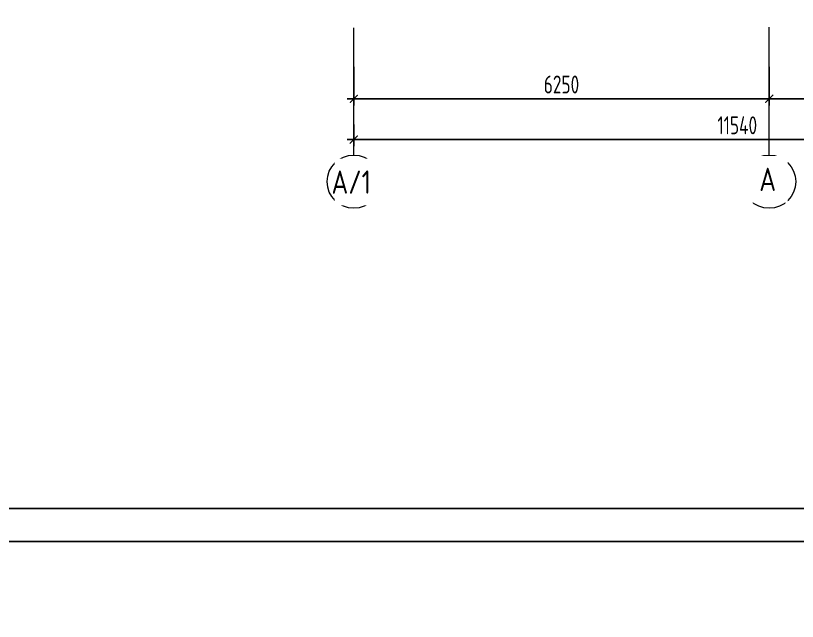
# Model space of a CAD drawing. Header units: millimetres. Extents: x -136099598 to 9192475, y 0 to 347021.
# Drawn here: x -296822 to -285059, y 241330 to 250441 of the extents above; entities that cross this region are included whole.
import ezdxf

# ---------------------------------------------------------------- set-up
doc = ezdxf.new("R2010")
doc.units = ezdxf.units.MM
doc.header["$MEASUREMENT"] = 0
doc.layers.get('0').update_dxf_attribs({"color": 250, "lineweight": 9})
doc.layers.get('Defpoints').update_dxf_attribs({"color": 8})
doc.layers.add('_0', color=250, linetype='Continuous', lineweight=9)
doc.layers.add('АР_Оси', color=193, linetype='Continuous', lineweight=9)
doc.layers.add('_RAMKA', color=7, linetype='Continuous')
doc.styles.add('ISOCPEUR', font='isocpeur.ttf', dxfattribs={"width": 0.7})
doc.styles.add('Архитектурный', font='isocpeur.ttf', dxfattribs={"width": 0.7})
doc.styles.add('ГОСТ 2.304', font='isocpeur.ttf', dxfattribs={"width": 0.7})
doc.dimstyles.new('R_100', dxfattribs={"dimtxt": 270, "dimasz": 120, "dimexe": 100, "dimexo": 100, "dimgap": 80, "dimtad": 1, "dimdec": 0, "dimrnd": 5, "dimzin": 0, "dimdsep": 46, "dimtxsty": 'ISOCPEUR', "dimblk": 'ARCHTICK', "dimcen": 100, "dimdle": 100, "dimclrd": 256, "dimclre": 256, "dimclrt": 256, "dimadec": 0, "dimazin": 0, "dimtfac": 2, "dimtdec": 0, "dimtofl": 0, "dimtmove": 1, "dimatfit": 3, "dimfxl": 1, "dimtvp": 3, "dimtfill": 1, "dimtolj": 1, "dimtzin": 0, "dimarcsym": 0})

# ---------------------------------------------------------------- blocks, each defined once
blk = doc.blocks.new('_ArchTick')
at = {"color": 0, "linetype": 'ByBlock', "const_width": 0.15}
blk.add_lwpolyline([(-0.5, -0.5), (0.5, 0.5)], dxfattribs=at)
blk = doc.blocks.new('*D336')
at = {"lineweight": -2, "ltscale": 150, "transparency": 16777216}
for p, q in [((-291733.4920206429, 249669.4999746816), (-291733.4920206429, 249090.0328646922)), ((-285483.4920206427, 249672.9887097317), (-285483.4920206427, 249090.0328646922)), ((-285383.4920206427, 249190.0328646922), (-291833.4920206429, 249190.0328646922))]:
    blk.add_line(p, q, dxfattribs=at)
at = {"layer": 'Defpoints', "color": 0, "ltscale": 150, "transparency": 16777216}
for p in [(-291733.4920206429, 249769.4999746816), (-285483.4920206427, 249772.9887097317), (-291733.4920206429, 249190.0328646922)]:
    blk.add_point(p, dxfattribs=at)
at = {"lineweight": -2, "ltscale": 150, "transparency": 16777216, "xscale": 120, "yscale": 120, "zscale": 120, "rotation": 180}
blk.add_blockref('_ArchTick', (-291733.4920206429, 249190.0328646922), dxfattribs=at)
at = {"lineweight": -2, "ltscale": 150, "transparency": 16777216, "xscale": 120, "yscale": 120, "zscale": 120}
blk.add_blockref('_ArchTick', (-285483.4920206427, 249190.0328646922), dxfattribs=at)
at = {"ltscale": 150, "transparency": 16777216, "insert": (-288608.4920206428, 249405.0328646922), "char_height": 270, "attachment_point": 5, "style": 'ISOCPEUR', "bg_fill": 3, "box_fill_scale": 1.25, "bg_fill_color": 256, "bg_fill_true_color": 13158600, "bg_fill_transparency": 0}
blk.add_mtext('\\A1;6250', dxfattribs=at)
blk = doc.blocks.new('*D403')
at = {"lineweight": -2, "ltscale": 150, "transparency": 16777216}
for p, q in [((-285483.4920206427, 249145.9526779643), (-285483.4920206427, 249290.0328646922)), ((-282223.4920206427, 249145.9526779643), (-282223.4920206427, 249290.0328646922)), ((-285583.4920206427, 249190.0328646922), (-282123.4920206427, 249190.0328646922))]:
    blk.add_line(p, q, dxfattribs=at)
at = {"layer": 'Defpoints', "color": 0, "ltscale": 150, "transparency": 16777216}
for p in [(-282223.4920206427, 249190.0328646922), (-285483.4920206427, 249045.9526779643), (-282223.4920206427, 249045.9526779643)]:
    blk.add_point(p, dxfattribs=at)
at = {"lineweight": -2, "ltscale": 150, "transparency": 16777216, "xscale": 120, "yscale": 120, "zscale": 120, "rotation": 180}
blk.add_blockref('_ArchTick', (-285483.4920206427, 249190.0328646922), dxfattribs=at)
at = {"lineweight": -2, "ltscale": 150, "transparency": 16777216, "xscale": 120, "yscale": 120, "zscale": 120}
blk.add_blockref('_ArchTick', (-282223.4920206427, 249190.0328646922), dxfattribs=at)
at = {"ltscale": 150, "transparency": 16777216, "insert": (-283853.4920206427, 249405.0328646922), "char_height": 270, "attachment_point": 5, "style": 'ISOCPEUR', "bg_fill": 3, "box_fill_scale": 1.25, "bg_fill_color": 256, "bg_fill_true_color": 13158600, "bg_fill_transparency": 0}
blk.add_mtext('\\A1;3260', dxfattribs=at)
blk = doc.blocks.new('*D405')
at = {"lineweight": -2, "ltscale": 150, "transparency": 16777216}
for p, q in [((-291733.4920206427, 248802.7816876191), (-291733.4920206427, 248476.436932269)), ((-280093.4920206427, 248576.436932269), (-291833.4920206427, 248576.436932269)), ((-280193.4920206427, 248670.274400081), (-280193.4920206427, 248476.436932269))]:
    blk.add_line(p, q, dxfattribs=at)
at = {"layer": 'Defpoints', "color": 0, "ltscale": 150, "transparency": 16777216}
for p in [(-291733.4920206427, 248902.7816876191), (-280193.4920206427, 248770.274400081), (-291733.4920206427, 248576.436932269)]:
    blk.add_point(p, dxfattribs=at)
at = {"lineweight": -2, "ltscale": 150, "transparency": 16777216, "xscale": 120, "yscale": 120, "zscale": 120, "rotation": 180}
blk.add_blockref('_ArchTick', (-291733.4920206427, 248576.436932269), dxfattribs=at)
at = {"lineweight": -2, "ltscale": 150, "transparency": 16777216, "xscale": 120, "yscale": 120, "zscale": 120}
blk.add_blockref('_ArchTick', (-280193.4920206427, 248576.436932269), dxfattribs=at)
at = {"ltscale": 150, "transparency": 16777216, "insert": (-285963.4920206427, 248791.436932269), "char_height": 270, "attachment_point": 5, "style": 'ISOCPEUR', "bg_fill": 3, "box_fill_scale": 1.25, "bg_fill_color": 256, "bg_fill_true_color": 13158600, "bg_fill_transparency": 0}
blk.add_mtext('\\A1;11540', dxfattribs=at)
blk = doc.blocks.new('*D543')
at = {"lineweight": -2, "ltscale": 100, "transparency": 16777216}
for p, q in [((-323919.7537746767, 321791.8480520577), (-323919.7537746767, 318191.9133436784)), ((-322915.9611550377, 321716.8480520577), (-323994.7537746767, 321716.8480520577)), ((-322915.9611550377, 318266.9133436784), (-323994.7537746767, 318266.9133436784))]:
    blk.add_line(p, q, dxfattribs=at)
at = {"layer": '_0', "lineweight": -2, "ltscale": 150, "transparency": 16777216}
for p, q in [((-73299.4064356127, 163309.0478617445), (-73299.4064356127, 161910.8352908959)), ((-73984.0235998849, 163209.0478617445), (-73199.4064356127, 163209.0478617445)), ((-74201.64648472087, 162010.8352908959), (-73199.4064356127, 162010.8352908959))]:
    blk.add_line(p, q, dxfattribs=at)
at = {"layer": 'Defpoints', "color": 0, "ltscale": 100, "transparency": 16777216}
for p in [(-322915.9611550377, 321716.8480520577), (-323919.7537746767, 318266.9133436784), (-322915.9611550377, 318266.9133436784)]:
    blk.add_point(p, dxfattribs=at)
at = {"layer": 'Defpoints', "color": 0, "ltscale": 150, "transparency": 16777216}
for p in [(-74084.0235998849, 163209.0478617445), (-74301.64648472087, 162010.8352908959), (-73299.4064356127, 162010.8352908959)]:
    blk.add_point(p, dxfattribs=at)
at = {"lineweight": -2, "ltscale": 100, "transparency": 16777216, "xscale": 75, "yscale": 75, "zscale": 75}
for p, rotation in [((-323919.7537746767, 321716.8480520577), 90), ((-323919.7537746767, 318266.9133436784), 270)]:
    blk.add_blockref('_ArchTick', p, dxfattribs=dict(at, rotation=rotation))
at = {"layer": '_0', "lineweight": -2, "ltscale": 150, "transparency": 16777216, "xscale": 120, "yscale": 120, "zscale": 120}
for p, rotation in [((-73299.4064356127, 163209.0478617445), 90), ((-73299.4064356127, 162010.8352908959), 270)]:
    blk.add_blockref('_ArchTick', p, dxfattribs=dict(at, rotation=rotation))
at = {"ltscale": 100, "transparency": 16777216, "insert": (-324034.7537746947, 320066.8806978679), "char_height": 150, "attachment_point": 5, "rotation": 90, "style": 'Архитектурный', "bg_fill": 3, "box_fill_scale": 1.25, "bg_fill_color": 256, "bg_fill_true_color": 13158600, "bg_fill_transparency": 0}
blk.add_mtext('\\A1;3450', dxfattribs=at)
at = {"layer": '_0', "ltscale": 150, "transparency": 16777216, "insert": (-73514.40643561265, 162609.9415763202), "char_height": 270, "attachment_point": 5, "rotation": 90, "style": 'ISOCPEUR', "bg_fill": 3, "box_fill_scale": 1.25, "bg_fill_color": 256, "bg_fill_true_color": 13158600, "bg_fill_transparency": 0}
blk.add_mtext('\\A1;1200', dxfattribs=at)
blk = doc.blocks.new('*D544')
at = {"lineweight": -2, "ltscale": 100, "transparency": 16777216}
for p, q in [((-311801.2693874075, 318267.0037864238), (-311801.2693874075, 317656.18313153)), ((-312701.6101674569, 317954.8275467103), (-312701.6101674569, 317656.18313153)), ((-312776.6101674569, 317731.18313153), (-311726.2693874075, 317731.18313153))]:
    blk.add_line(p, q, dxfattribs=at)
at = {"layer": '_0', "lineweight": -2, "ltscale": 150, "transparency": 16777216}
for p, q in [((-76419.6081123042, 160810.8303668521), (-76585.36841312525, 160810.8303668521)), ((-76485.36841312525, 160910.8303668521), (-76485.36841312525, 159812.7396127203)), ((-76419.74874380998, 159912.7396127203), (-76585.36841312525, 159912.7396127203))]:
    blk.add_line(p, q, dxfattribs=at)
at = {"layer": 'Defpoints', "color": 0, "ltscale": 100, "transparency": 16777216}
for p in [(-311801.2693874075, 318267.0037864238), (-312701.6101674569, 317954.8275467103), (-311801.2693874075, 317731.18313153)]:
    blk.add_point(p, dxfattribs=at)
at = {"layer": 'Defpoints', "color": 0, "ltscale": 150, "transparency": 16777216}
for p in [(-76319.6081123042, 160810.8303668521, -1.383747991065071), (-76485.36841312525, 159912.7396127203), (-76319.74874380998, 159912.7396127203, -0.3259029451725155)]:
    blk.add_point(p, dxfattribs=at)
at = {"lineweight": -2, "ltscale": 100, "transparency": 16777216, "xscale": 75, "yscale": 75, "zscale": 75, "rotation": 180}
blk.add_blockref('_ArchTick', (-312701.6101674569, 317731.18313153), dxfattribs=at)
at = {"lineweight": -2, "ltscale": 100, "transparency": 16777216, "xscale": 75, "yscale": 75, "zscale": 75}
blk.add_blockref('_ArchTick', (-311801.2693874075, 317731.18313153), dxfattribs=at)
at = {"layer": '_0', "lineweight": -2, "ltscale": 150, "transparency": 16777216, "xscale": 120, "yscale": 120, "zscale": 120}
for p, rotation in [((-76485.36841312525, 160810.8303668521), 90), ((-76485.36841312525, 159912.7396127203), 270)]:
    blk.add_blockref('_ArchTick', p, dxfattribs=dict(at, rotation=rotation))
at = {"ltscale": 100, "transparency": 16777216, "insert": (-312251.4397774322, 317846.18313153), "char_height": 150, "attachment_point": 5, "style": 'Архитектурный', "bg_fill": 3, "box_fill_scale": 1.25, "bg_fill_color": 256, "bg_fill_true_color": 13158600, "bg_fill_transparency": 0}
blk.add_mtext('\\A1;900', dxfattribs=at)
at = {"layer": '_0', "ltscale": 150, "transparency": 16777216, "insert": (-76700.3684131252, 160361.7849897862), "char_height": 270, "attachment_point": 5, "rotation": 90, "style": 'ISOCPEUR', "bg_fill": 3, "box_fill_scale": 1.25, "bg_fill_color": 256, "bg_fill_true_color": 13158600, "bg_fill_transparency": 0}
blk.add_mtext('\\A1;900', dxfattribs=at)

msp = doc.modelspace()

# ---------------------------------------------------------------- linework, layer by layer
at = {"layer": '_RAMKA', "ltscale": 100}
msp.add_lwpolyline([(-245672.6229484454, 242529.0014999993), (-245672.6229484454, 326529.0014999993), (-366572.0648372048, 326529.0014999993), (-366572.0648372048, 242529.0014999993)], close=True, dxfattribs=at)
at = {"layer": 'АР_Оси', "color": 6}
for p, q in [((-291733.4920206427, 248343.7560416733), (-291733.4920206427, 250258.1145299569)), ((-285483.4920206427, 248343.7560416734), (-285483.4920206427, 250265.0920000568))]:
    msp.add_line(p, q, dxfattribs=at)
for centre in [(-291733.4920206427, 247943.7560416733), (-285483.4920206427, 247943.7560416734)]:
    msp.add_circle(centre, 400.0000000000001, dxfattribs=at)

# ---------------------------------------------------------------- next in the draw order: texts
at = {"layer": 'АР_Оси', "color": 6, "char_height": 350, "width": 370.7624158672988, "attachment_point": 3, "line_spacing_factor": 1.149209049011902, "style": 'ГОСТ 2.304', "bg_fill": 2}
for s, insert in [('{\\W0.8;А}', (-285379.5528602026, 248153.3135003828)), ('{\\W0.8;А/1}', (-291475.5044734388, 248112.1196239524))]:
    msp.add_mtext(s, dxfattribs=dict(at, insert=insert))

# ---------------------------------------------------------------- next in the draw order: dimensions: what is measured, and where the dimension line sits
at = {"color": 240, "ltscale": 150, "true_color": 0xed1f24}
dim = msp.add_linear_dim(base=(-291733.4920206429, 249190.0328646922), p1=(-285483.4920206427, 249772.9887097317), p2=(-291733.4920206429, 249769.4999746816), dimstyle='R_100', override={"dimpost": '\\X', "dimfxl": 5, "dimarcsym": 1}, dxfattribs=at)
dim.commit()
dim.dimension.update_dxf_attribs({"geometry": '*D336', "text_midpoint": (-288608.4920206428, 249405.0328646922)})

# ---------------------------------------------------------------- next in the draw order: dimensions: what is measured, and where the dimension line sits
at = {"ltscale": 150}
dim = msp.add_linear_dim(base=(-282223.4920206427, 249190.0328646922), p1=(-285483.4920206427, 249045.9526779643), p2=(-282223.4920206427, 249045.9526779643), dimstyle='R_100', override={"dimpost": '\\X'}, dxfattribs=at)
dim.commit()
dim.dimension.update_dxf_attribs({"geometry": '*D403', "text_midpoint": (-283853.4920206427, 249405.0328646922)})

# ---------------------------------------------------------------- next in the draw order: dimensions: what is measured, and where the dimension line sits
dim = msp.add_linear_dim(base=(-291733.4920206427, 248576.436932269), p1=(-280193.4920206427, 248770.274400081), p2=(-291733.4920206427, 248902.7816876191), angle=180, dimstyle='R_100', override={"dimpost": '\\X'}, dxfattribs=at)
dim.commit()
dim.dimension.update_dxf_attribs({"geometry": '*D405', "text_midpoint": (-285963.4920206427, 248791.436932269)})

# ---------------------------------------------------------------- next in the draw order: linework, layer by layer
at = {"layer": '_RAMKA', "ltscale": 100}
msp.add_lwpolyline([(-246172.6229484454, 243029.0014999993), (-246172.6229484454, 326029.0014999993), (-362472.6229484454, 326029.0014999993), (-362472.6229484454, 243029.0014999993)], close=True, dxfattribs=at)

# ---------------------------------------------------------------- next in the draw order: dimensions: what is measured, and where the dimension line sits
at = {"layer": '_0', "ltscale": 150}
dim = msp.add_linear_dim(base=(-73299.4064356127, 162010.8352908959), p1=(-74084.02359988487, 163209.0478617444), p2=(-74301.64648472084, 162010.8352908958), angle=90, dimstyle='R_100', override={"dimpost": '\\X'}, dxfattribs=at)
dim.commit()
dim.dimension.update_dxf_attribs({"geometry": '*D543', "text_midpoint": (-73514.40643561265, 162609.9415763202)})

# ---------------------------------------------------------------- next in the draw order: dimensions: what is measured, and where the dimension line sits
dim = msp.add_linear_dim(base=(-76485.36841312525, 159912.7396127203), p1=(-76319.60811230417, 160810.8303668521, -1.383747991065071), p2=(-76319.74874380995, 159912.7396127202, -0.3259029451725155), angle=90, dimstyle='R_100', override={"dimpost": '\\X'}, dxfattribs=at)
dim.commit()
dim.dimension.update_dxf_attribs({"geometry": '*D544', "text_midpoint": (-76700.3684131252, 160361.7849897862)})

doc.saveas('drawing.dxf')
